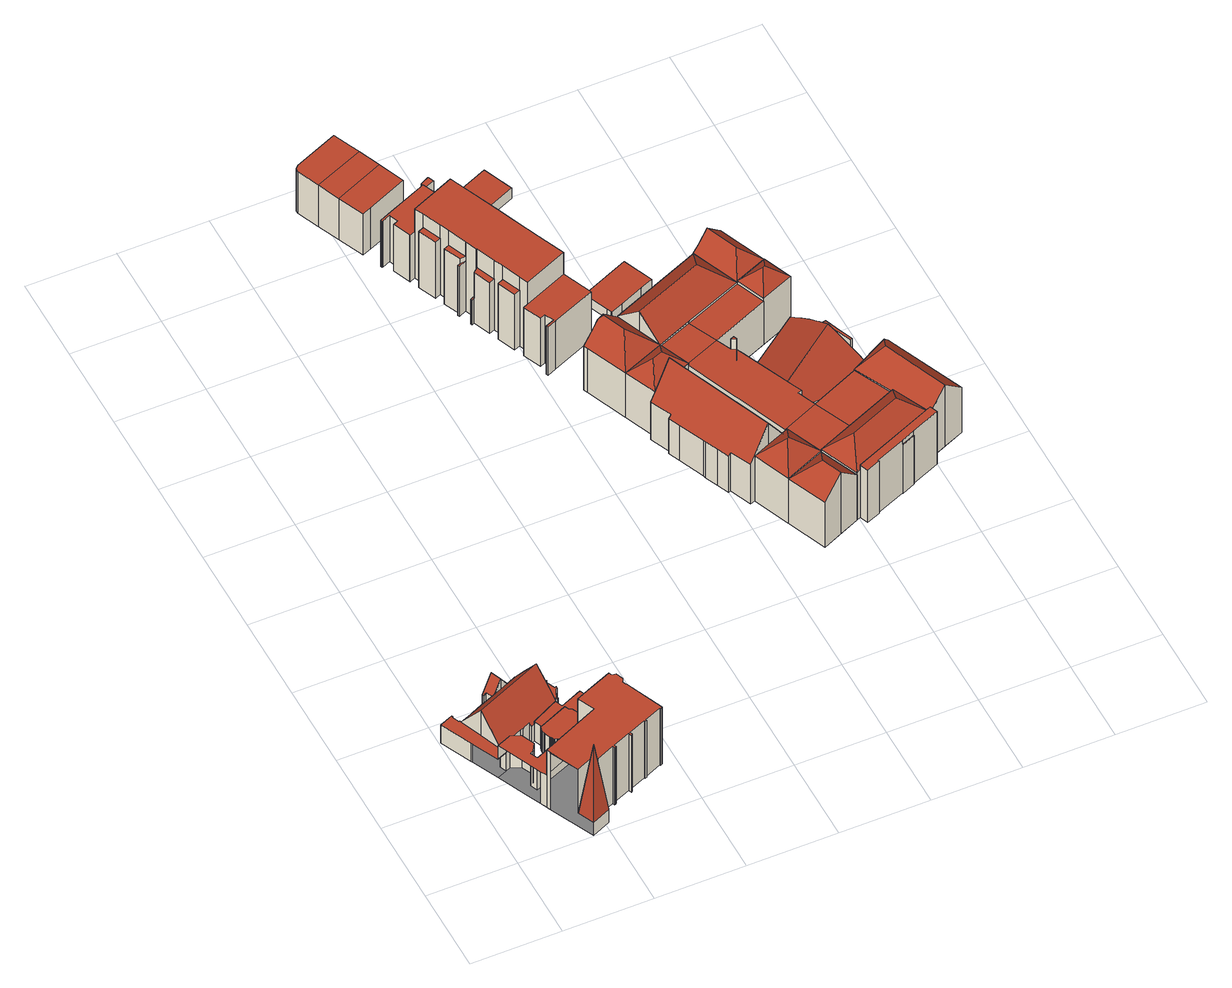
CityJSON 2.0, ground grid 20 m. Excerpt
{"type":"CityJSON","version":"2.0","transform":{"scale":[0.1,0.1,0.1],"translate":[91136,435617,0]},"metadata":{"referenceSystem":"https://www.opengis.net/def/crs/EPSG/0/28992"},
"CityObjects":{
"building1":{"type":"Building","attributes":{"TerrainHeight":3.26,"bron_tex":"UltraCAM-X 10cm juni 2008","voll_tex":"complete","bron_geo":"Lidar 15-30 punten - nov. 2008","status":"1"},"geometry":[{"type":"MultiSurface","lod":"2","boundaries":[[[0,1,2,3,4,5]],[[6,0,5,7,8,9]],[[10,11,12,13,14,15,16,17,18,19,20,21,22]],[[23,10,22,24,25,26,27,28,29,30,31,32,33]],[[34,35,36,37]],[[38,39,40,41]],[[42,43,44,45]],[[46,47,48,49]],[[23,50,51,52,53,54,55,56,57,58,59,60]],[[61,62,63,64,65,66,67,68,69,70,71,72]],[[73,74,75,76,77,78,79,80,81,82,83,84,85,86,87,88,89,90]],[[91,92,93,94,95,96,97,98,99,100,101,102,103,104,105,106,107,108,109,110,111,112,113,114,115,116,117,118,119,120,121,122,123,124,125,126,127,128,129,130,131,132,133,134,135,136,137,138,139,140,141,142,143,144,145,146,147,148,149,150,151,152,153,154,155,156,157,158,159,160]],[[73,90,118,117]],[[90,89,119,118]],[[89,88,120,119]],[[88,87,121,120]],[[87,86,122,121]],[[86,85,123,122]],[[85,84,124,123]],[[84,83,125,124]],[[83,82,126,125]],[[82,81,127,126]],[[81,80,128,127]],[[80,79,129,128]],[[79,78,130,129]],[[78,77,131,130]],[[77,76,132,131]],[[76,75,133,132]],[[75,74,134,133]],[[1,0,161,109]],[[5,162,163]],[[4,3,107,106]],[[3,2,108,107]],[[2,1,109,108]],[[0,6,110,161]],[[6,9,111,110]],[[9,8,112,111]],[[8,7,113,112]],[[164,5,163]],[[22,21,74,165]],[[21,20,135,134]],[[20,19,136,135]],[[18,17,148,147]],[[17,16,149,148]],[[16,15,150,149]],[[15,14,38,41]],[[14,13,154,153]],[[13,12,34,37]],[[12,11,158,157]],[[11,10,166,60]],[[23,33,98,97]],[[33,32,48,47]],[[32,31,102,101]],[[31,30,44,43]],[[30,29,106,105]],[[164,28,7]],[[29,162,4]],[[28,27,114,113]],[[27,26,115,114]],[[26,25,116,115]],[[25,24,117,116]],[[24,22,165,73]],[[10,23,166]],[[37,36,155,154]],[[36,35,156,155]],[[35,34,157,156]],[[41,40,151,150]],[[40,39,152,151]],[[39,38,153,152]],[[42,45,104,103]],[[45,44,105,104]],[[43,42,103,102]],[[46,49,100,99]],[[49,48,101,100]],[[47,46,99,98]],[[55,54,92,91]],[[54,53,93,92]],[[53,52,94,93]],[[52,51,95,94]],[[51,50,96,95]],[[50,23,97,96]],[[60,59,159,158]],[[57,56,167,168]],[[56,55,91,167]],[[169,170,62,61]],[[66,65,19,18]],[[65,64,137,136]],[[64,63,138,137]],[[63,62,139,138]],[[67,66,147,146]]],"semantics":{"surfaces":[{"type":"RoofSurface"},{"type":"GroundSurface"},{"type":"WallSurface"}],"values":[0,0,0,0,0,0,0,0,0,0,0,1,2,2,2,2,2,2,2,2,2,2,2,2,2,2,2,2,2,2,2,2,2,2,2,2,2,2,2,2,2,2,2,2,2,2,2,2,2,2,2,2,2,2,2,2,2,2,2,2,2,2,2,2,2,2,2,2,2,2,2,2,2,2,2,2,2,2,2,2,2,2,2,2,2,2,2,2,2,2]}}]},
"building2":{"type":"Building","attributes":{"TerrainHeight":3.19,"bron_tex":"UltraCAM-X 10cm juni 2008","voll_tex":"complete","bron_geo":"Lidar 15-30 punten - nov. 2008","status":"1"},"geometry":[{"type":"MultiSurface","lod":"2","boundaries":[[[171,172,173,174,175,176,177,178,179,180,181,182,183,184]],[[185,186,187,188,189,190,191,192,193,194,195,196,197,198,199,200,201,202,203,204,205,206,207,208,209,210,211,212,213,214,215,216]],[[217,218,219,220,221,222,223,224,225,226,227,228,229,230,231,232,233,234,235,236,237,238,239,240,241,242,243,244,245,246,247,248,249,250,251]],[[252,253,254]],[[255,252,254]],[[255,254,256]],[[257,256,254]],[[257,254,258]],[[258,254,253]],[[141,140,139,259,260,261,262,263,264,265,266,267,268,269,270,271,272,273,274,275,276,277,278,279,280,281,282,283,284,285,286,287,160,159,288,289,290,291,292,293,294,295,296,297,298,299,300,301,302,303,304,305,306,307,308,309,310,311,312,313,314,315,146,145,144,143,142]],[[253,252,282,281]],[[252,255,283,282]],[[255,256,284,283]],[[316,317,59,58]],[[171,184,317,316]],[[184,183,288,159]],[[183,182,289,288]],[[182,181,290,289]],[[181,180,291,290]],[[180,179,292,291]],[[179,178,293,292]],[[178,177,294,293]],[[177,176,249,248]],[[174,173,286,318]],[[213,212,175,174]],[[212,211,176,175]],[[211,210,250,249]],[[210,209,170,169]],[[209,208,319,139]],[[208,207,259,319]],[[207,206,260,259]],[[206,205,261,260]],[[205,204,262,261]],[[204,203,263,262]],[[203,202,264,263]],[[202,201,265,264]],[[201,200,266,265]],[[200,199,267,266]],[[199,198,268,267]],[[198,197,269,268]],[[197,196,270,269]],[[196,195,271,270]],[[195,194,272,271]],[[194,193,273,272]],[[193,192,274,273]],[[192,191,275,274]],[[191,190,276,275]],[[190,189,277,276]],[[189,188,278,277]],[[188,187,279,278]],[[187,186,280,279]],[[186,185,281,280]],[[185,216,258,253]],[[216,215,257,258]],[[215,214,320,321]],[[214,213,318,285]],[[228,227,311,310]],[[227,226,322,311]],[[226,225,312,322]],[[225,224,313,312]],[[224,223,314,313]],[[223,222,315,314]],[[222,221,146,315]],[[221,220,68,67]],[[220,219,69,68]],[[219,218,70,69]],[[218,217,71,70]],[[217,251,72,71]],[[251,250,61,72]],[[248,247,295,294]],[[247,246,296,295]],[[246,245,297,296]],[[245,244,323,297]],[[244,243,298,323]],[[243,242,299,298]],[[242,241,300,299]],[[241,240,324,300]],[[240,239,301,324]],[[239,238,325,301]],[[238,237,302,325]],[[237,236,303,302]],[[236,235,326,303]],[[235,234,304,326]],[[234,233,305,304]],[[233,232,306,305]],[[232,231,307,306]],[[231,230,308,307]],[[230,229,309,308]],[[229,228,310,309]]],"semantics":{"surfaces":[{"type":"RoofSurface"},{"type":"GroundSurface"},{"type":"WallSurface"}],"values":[0,0,0,0,0,0,0,0,0,1,2,2,2,2,2,2,2,2,2,2,2,2,2,2,2,2,2,2,2,2,2,2,2,2,2,2,2,2,2,2,2,2,2,2,2,2,2,2,2,2,2,2,2,2,2,2,2,2,2,2,2,2,2,2,2,2,2,2,2,2,2,2,2,2,2,2,2,2,2,2,2,2,2,2,2,2,2,2,2]}}]},
"building3":{"type":"Building","attributes":{"TerrainHeight":2.87,"bron_tex":"UltraCAM-X 10cm juni 2008","voll_tex":"complete","bron_geo":"Lidar 15-30 punten - nov. 2008","status":"1"},"geometry":[{"type":"MultiSurface","lod":"2","boundaries":[[[327,328,329,330,331,332,333,334]],[[335,336,337,338,339,340,341,342]],[[329,328,342,341]],[[328,327,335,342]],[[327,334,336,335]],[[333,332,338,337]],[[331,330,340,339]],[[330,329,341,340]]],"semantics":{"surfaces":[{"type":"RoofSurface"},{"type":"GroundSurface"},{"type":"WallSurface"}],"values":[0,1,2,2,2,2,2,2]}}]},
"building4":{"type":"Building","attributes":{"TerrainHeight":2.83,"bron_tex":"UltraCAM-X 10cm juni 2008","voll_tex":"complete","bron_geo":"Lidar 15-30 punten - nov. 2008","status":"1"},"geometry":[{"type":"MultiSurface","lod":"2","boundaries":[[[332,331,343,344]],[[339,338,345,346]],[[332,344,345,338]],[[343,331,339,346]]],"semantics":{"surfaces":[{"type":"RoofSurface"},{"type":"GroundSurface"},{"type":"WallSurface"}],"values":[0,1,2,2]}}]},
"building5":{"type":"Building","attributes":{"TerrainHeight":2.82,"bron_tex":"UltraCAM-X 10cm juni 2008","voll_tex":"complete","bron_geo":"Lidar 15-30 punten - nov. 2008","status":"1"},"geometry":[{"type":"MultiSurface","lod":"2","boundaries":[[[344,343,347,348,349]],[[346,345,350,351,352]],[[344,349,350,345]],[[349,348,351,350]],[[348,347,352,351]],[[347,343,346,352]]],"semantics":{"surfaces":[{"type":"RoofSurface"},{"type":"GroundSurface"},{"type":"WallSurface"}],"values":[0,1,2,2,2,2]}}]},
"building6":{"type":"Building","attributes":{"TerrainHeight":2.91,"bron_tex":"UltraCAM-X 10cm juni 2008","voll_tex":"complete","bron_geo":"Lidar 15-30 punten - nov. 2008","status":"1"},"geometry":[{"type":"MultiSurface","lod":"2","boundaries":[[[353,354,355,356,357]],[[358,359,360,361]],[[362,363,364,365]],[[366,367,368,369]],[[370,371,372,373]],[[374,375,376,377,378]],[[379,380,381,382,383,384,385,386,387,388,389,390,391,392,393,394,395,396]],[[397,398,399,400,401,402,403,404,405,406,407,408,409]],[[410,411,412,413,414,415,416,417,418,419,420,421,422]],[[423,424,425,426,427,428,429,430,431,432,433,434,435,436,437,438,439,440,441,442,443,444,445,446,447,448,449,450,451,452,453,454,455,456,457,458,459,460,461,462,463,464,465,466,467,468,469,470,471,472,473,474]],[[353,357,441,440]],[[356,355,438,437]],[[355,354,439,438]],[[354,353,440,439]],[[358,361,453,452]],[[360,359,451,450]],[[359,358,452,451]],[[362,365,455,454]],[[364,363,361,360]],[[363,362,454,453]],[[366,369,373,372]],[[368,367,443,442]],[[367,366,444,443]],[[370,373,447,446]],[[372,371,445,444]],[[371,370,446,445]],[[374,378,460,459]],[[377,376,457,456]],[[376,375,458,457]],[[375,374,459,458]],[[379,396,410,422]],[[396,395,473,475]],[[395,394,474,473]],[[394,393,423,474]],[[393,392,424,423]],[[392,391,476,424]],[[391,390,398,397]],[[390,389,437,436]],[[389,388,357,356]],[[388,387,442,441]],[[387,386,369,368]],[[386,385,448,447]],[[385,384,449,448]],[[384,383,450,449]],[[383,382,365,364]],[[382,381,456,455]],[[381,380,378,377]],[[380,379,461,460]],[[399,398,436,435]],[[397,409,425,476]],[[409,408,426,425]],[[408,407,427,426]],[[407,406,428,427]],[[406,405,429,428]],[[405,404,430,429]],[[404,403,431,430]],[[403,402,432,431]],[[402,401,433,432]],[[401,400,434,433]],[[400,399,435,434]],[[414,413,470,469]],[[413,412,471,470]],[[412,411,472,471]],[[411,410,475,472]],[[422,421,462,461]],[[421,420,463,462]],[[420,419,464,463]],[[419,418,465,464]],[[418,417,466,465]],[[417,416,467,466]],[[416,415,468,467]],[[415,414,469,468]]],"semantics":{"surfaces":[{"type":"RoofSurface"},{"type":"GroundSurface"},{"type":"WallSurface"}],"values":[0,0,0,0,0,0,0,0,0,1,2,2,2,2,2,2,2,2,2,2,2,2,2,2,2,2,2,2,2,2,2,2,2,2,2,2,2,2,2,2,2,2,2,2,2,2,2,2,2,2,2,2,2,2,2,2,2,2,2,2,2,2,2,2,2,2,2,2,2,2,2,2]}}]},
"building7":{"type":"Building","attributes":{"TerrainHeight":2.5,"bron_tex":"UltraCAM-X 10cm juni 2008","voll_tex":"complete","bron_geo":"Lidar 15-30 punten - nov. 2008","status":"1"},"geometry":[{"type":"MultiSurface","lod":"2","boundaries":[[[477,478,479,480,481]],[[482,483,484,485,486]],[[477,481,483,482]],[[481,480,484,483]],[[480,479,485,484]],[[479,478,486,485]],[[478,477,482,486]]],"semantics":{"surfaces":[{"type":"RoofSurface"},{"type":"GroundSurface"},{"type":"WallSurface"}],"values":[0,1,2,2,2,2,2]}}]},
"building8":{"type":"Building","attributes":{"TerrainHeight":3.06,"bron_tex":"UltraCAM-X 10cm juni 2008","voll_tex":"complete","bron_geo":"Lidar 15-30 punten - nov. 2008","status":"1"},"geometry":[{"type":"MultiSurface","lod":"2","boundaries":[[[487,488,489,490,491,492,493]],[[494,495,496,497,498,499,500]],[[487,493,500,499]],[[493,492,494,500]],[[492,491,495,494]],[[491,490,496,495]],[[490,489,497,496]],[[489,488,498,497]],[[488,487,499,498]]],"semantics":{"surfaces":[{"type":"RoofSurface"},{"type":"GroundSurface"},{"type":"WallSurface"}],"values":[0,1,2,2,2,2,2,2,2]}}]},
"building9":{"type":"Building","attributes":{"TerrainHeight":3.16,"bron_tex":"UltraCAM-X 10cm juni 2008","voll_tex":"complete","bron_geo":"Lidar 15-30 punten - nov. 2008","status":"1"},"geometry":[{"type":"MultiSurface","lod":"2","boundaries":[[[501,502,503,504,505,506,507,508]],[[509,510,511,512,513,514,515,516]],[[501,508,511,510]],[[508,507,512,511]],[[507,506,513,512]],[[506,505,514,513]],[[505,504,515,514]],[[504,503,516,515]],[[503,502,509,516]],[[502,501,510,509]]],"semantics":{"surfaces":[{"type":"RoofSurface"},{"type":"GroundSurface"},{"type":"WallSurface"}],"values":[0,1,2,2,2,2,2,2,2,2]}}]},
"building10":{"type":"Building","attributes":{"TerrainHeight":2.68,"bron_tex":"UltraCAM-X 10cm juni 2008","voll_tex":"complete","bron_geo":"Lidar 15-30 punten - nov. 2008","status":"1"},"geometry":[{"type":"MultiSurface","lod":"2","boundaries":[[[517,518,519,520,521,522,523,524,525,526,527,528,529]],[[518,530,531,532,533,534,535,536,537,538,539,540,541,542,519]],[[543,544,545,546]],[[547,548,549,550,551,552,553,554,555,556,557]],[[549,558,559,560]],[[548,561,558,549]],[[562,547,557,563]],[[563,557,564,565]],[[566,567,568,569,570,571]],[[572,573,574]],[[575,576,577,578,579]],[[574,580,581,582,572]],[[582,583,573,572]],[[584,585,586,587,588]],[[587,589,588]],[[590,591,592,593,594,595,596,597,598,599,600,601,602,603]],[[584,588,589,604,605]],[[606,607,608]],[[609,610,611,612,613,614]],[[606,608,615,583]],[[615,616,583]],[[617,618,619,620]],[[607,616,615,608]],[[621,622,623,624,625]],[[626,627,618,617]],[[628,629,606,576,575,630,631,632]],[[633,621,625]],[[633,625,624,634]],[[635,636,637,638,639,640,641,642]],[[624,623,634]],[[643,644,645,610,609]],[[646,647,648,649]],[[643,609,614]],[[626,617,620]],[[602,601,650,651]],[[652,653,654,655]],[[606,577,576]],[[656,657,654,653]],[[652,656,653]],[[630,575,579]],[[654,657,655]],[[658,659,660,661]],[[662,658,661]],[[662,661,660,663]],[[660,659,663]],[[664,665,666,667,668,669,670,671,672,673,674,675,676,677,678,679,680,681,682,683,684,685,686,687,688,689,690,691,692,693,694,695,696,697,698,699,700,701,702,703,704,705,706,707,708,709,710,711,712,713,714,715,716,717,718,719,720,721,722,723,724,725,726,727,728,729,730,731,732,733,734,735,736,737,738,739]],[[517,529,677,676]],[[529,528,678,677]],[[528,527,679,678]],[[527,526,680,679]],[[526,525,681,680]],[[525,524,682,681]],[[524,523,683,682]],[[523,522,684,683]],[[522,521,685,684]],[[521,520,686,685]],[[740,519,741]],[[519,742,741]],[[542,541,692,691]],[[541,540,693,692]],[[540,539,694,693]],[[539,538,695,694]],[[538,537,696,695]],[[537,536,697,696]],[[536,535,698,697]],[[535,534,699,698]],[[534,533,700,699]],[[533,532,701,700]],[[532,531,702,701]],[[531,530,743,744]],[[543,546,673,672]],[[546,545,674,673]],[[545,544,675,674]],[[544,543,556,555]],[[557,556,672,671]],[[555,554,676,675]],[[554,745,518,517]],[[745,553,530,518]],[[553,552,746,743]],[[552,551,747,746]],[[551,550,748,747]],[[550,549,707,706]],[[548,749,651,750]],[[549,560,751,707]],[[752,548,750,650]],[[564,557,671,753]],[[566,571,687,686]],[[571,570,688,687]],[[570,569,689,688]],[[569,568,690,689]],[[568,567,691,690]],[[740,566,520]],[[567,742,542]],[[574,573,754,755]],[[579,578,756,664]],[[578,577,757,756]],[[581,580,665,756]],[[580,574,755,665]],[[582,581,756,758]],[[573,759,563,565]],[[759,583,562,563]],[[583,582,758,757]],[[586,585,666,755]],[[585,584,667,666]],[[587,586,755,754]],[[590,603,734,733]],[[760,602,761]],[[601,600,652,762]],[[600,599,724,723]],[[599,598,725,724]],[[598,597,726,725]],[[597,596,727,726]],[[596,595,728,727]],[[595,594,729,728]],[[594,593,730,729]],[[593,592,731,730]],[[592,591,732,731]],[[591,590,733,732]],[[584,605,668,667]],[[605,604,669,668]],[[604,589,763,669]],[[607,606,764,734]],[[614,613,709,708]],[[613,612,710,709]],[[612,611,711,710]],[[611,610,765,711]],[[583,577,606]],[[583,766,547,562]],[[766,616,749,547]],[[620,619,767,768]],[[619,618,769,767]],[[616,770,651]],[[760,607,603]],[[622,621,767,721]],[[618,627,722,769]],[[627,626,771,722]],[[628,632,737,736]],[[632,631,738,737]],[[631,630,739,738]],[[606,629,735,764]],[[629,628,736,735]],[[621,633,768,767]],[[772,634,559,558]],[[633,772,558,561]],[[635,642,623,622]],[[642,641,713,712]],[[641,640,714,713]],[[640,639,646,649]],[[639,638,718,717]],[[638,637,719,718]],[[637,636,720,719]],[[636,635,721,720]],[[634,623,645,644]],[[610,645,712,765]],[[644,643,560,559]],[[649,648,715,714]],[[648,647,716,715]],[[647,646,717,716]],[[643,614,708,751]],[[602,770,761]],[[773,601,762]],[[773,655,650]],[[657,656,626,620]],[[656,652,723,771]],[[630,579,664,739]],[[655,657,561,752]],[[659,658,753,670]],[[658,662,565,564]],[[662,663,589,587]],[[663,659,670,763]]],"semantics":{"surfaces":[{"type":"RoofSurface"},{"type":"GroundSurface"},{"type":"WallSurface"}],"values":[0,0,0,0,0,0,0,0,0,0,0,0,0,0,0,0,0,0,0,0,0,0,0,0,0,0,0,0,0,0,0,0,0,0,0,0,0,0,0,0,0,0,0,0,0,1,2,2,2,2,2,2,2,2,2,2,2,2,2,2,2,2,2,2,2,2,2,2,2,2,2,2,2,2,2,2,2,2,2,2,2,2,2,2,2,2,2,2,2,2,2,2,2,2,2,2,2,2,2,2,2,2,2,2,2,2,2,2,2,2,2,2,2,2,2,2,2,2,2,2,2,2,2,2,2,2,2,2,2,2,2,2,2,2,2,2,2,2,2,2,2,2,2,2,2,2,2,2,2,2,2,2,2,2,2,2,2,2,2,2,2,2,2,2,2,2,2,2,2,2]}}]}
},
"vertices":[
[141,411,82],[117,401,39],[119,397,39],[123,398,46],[131,379,46],[151,388,82],[166,422,39],[172,396,46],[163,416,47],[167,417,39],[63,293,125],[81,246,55],[108,257,55],[115,260,56],[137,270,56],[144,272,55],[161,280,56],[164,275,49],[171,278,48],[231,308,54],[233,309,54],[225,329,84],[213,357,125],[43,343,52],[199,389,78],[191,409,47],[187,407,48],[189,403,54],[172,396,54],[131,379,53],[104,369,52],[100,367,52],[74,355,53],[70,354,52],[108,257,25],[109,252,25],[116,255,25],[115,260,25],[137,270,23],[140,266,23],[145,268,23],[144,272,23],[99,371,42],[100,367,42],[104,369,42],[103,373,42],[68,358,42],[70,354,42],[74,355,42],[72,360,42],[42,347,52],[40,346,52],[33,362,52],[35,363,52],[34,366,52],[4,353,52],[36,283,52],[37,281,52],[65,222,52],[87,231,52],[81,246,52],[267,222,57],[315,242,57],[286,312,57],[238,292,57],[231,308,57],[171,278,57],[179,258,57],[240,284,57],[244,275,57],[250,272,57],[258,256,57],[255,248,57],[199,389,29],[225,329,29],[245,338,29],[248,334,29],[251,337,29],[248,340,29],[257,361,29],[261,361,29],[261,366,29],[257,365,29],[248,386,29],[251,389,29],[248,392,29],[245,389,29],[224,397,29],[224,402,29],[220,402,29],[220,398,29],[4,353,0],[34,366,0],[35,363,0],[33,362,0],[40,346,0],[42,347,0],[43,343,0],[70,354,0],[68,358,0],[72,360,0],[74,355,0],[100,367,0],[99,371,0],[103,373,0],[104,369,0],[131,379,0],[123,398,0],[119,397,0],[117,401,0],[166,422,0],[167,417,0],[163,416,0],[172,396,0],[189,403,0],[187,407,0],[191,409,0],[199,389,0],[220,398,0],[220,402,0],[224,402,0],[224,397,0],[245,389,0],[248,392,0],[251,389,0],[248,386,0],[257,365,0],[261,366,0],[261,361,0],[257,361,0],[248,340,0],[251,337,0],[248,334,0],[245,338,0],[225,329,0],[233,309,0],[231,308,0],[238,292,0],[286,312,0],[315,242,0],[267,222,0],[255,248,0],[258,256,0],[250,272,0],[244,275,0],[240,284,0],[179,258,0],[171,278,0],[164,275,0],[161,280,0],[144,272,0],[145,268,0],[140,266,0],[137,270,0],[115,260,0],[116,255,0],[109,252,0],[108,257,0],[81,246,0],[87,231,0],[65,222,0],[141,411,0],[135,381,53],[151,388,53],[168,395,53],[213,357,29],[63,293,52],[36,283,0],[37,281,0],[267,222,163],[315,242,163],
[65,222,92],[94,158,92],[110,123,92],[116,110,92],[247,168,92],[230,206,92],[207,195,92],[120,159,92],[113,175,92],[121,179,92],[131,197,92],[118,226,92],[97,235,92],[87,231,92],[197,45,164],[237,63,164],[238,57,164],[241,57,164],[243,59,164],[241,64,164],[280,80,164],[283,72,164],[286,76,164],[284,81,164],[322,97,164],[323,95,164],[327,96,164],[326,98,164],[364,114,164],[365,112,164],[369,115,164],[333,201,164],[332,201,164],[329,208,164],[333,217,164],[327,233,164],[318,235,164],[317,237,164],[315,242,164],[267,222,164],[230,206,164],[247,168,164],[116,110,164],[120,101,164],[150,37,164],[193,55,164],[258,256,61],[250,272,61],[244,275,61],[240,284,61],[179,258,61],[174,257,61],[173,255,61],[173,252,61],[172,250,61],[172,248,61],[172,247,61],[172,245,61],[172,242,61],[173,240,61],[173,237,61],[174,235,61],[178,225,61],[179,222,61],[180,222,61],[181,220,61],[182,218,61],[183,217,61],[184,216,61],[185,216,61],[186,215,61],[189,213,61],[191,212,61],[192,212,61],[193,211,61],[196,211,61],[200,212,61],[207,195,61],[230,206,61],[267,222,61],[255,248,61],[202,33,38],[197,45,38],[179,29,230],[208,20,38],[166,2,38],[150,37,38],[193,55,38],[318,235,0],[327,233,0],[333,217,0],[329,208,0],[332,201,0],[333,201,0],[369,115,0],[365,112,0],[364,114,0],[326,98,0],[327,96,0],[323,95,0],[322,97,0],[284,81,0],[286,76,0],[283,72,0],[280,80,0],[241,64,0],[243,59,0],[241,57,0],[238,57,0],[237,63,0],[197,45,0],[202,33,0],[208,20,0],[166,2,0],[120,101,0],[110,123,0],[94,158,0],[97,235,0],[118,226,0],[131,197,0],[121,179,0],[113,175,0],[120,159,0],[207,195,0],[200,212,0],[196,211,0],[193,211,0],[191,212,0],[189,213,0],[186,215,0],[184,216,0],[182,218,0],[181,220,0],[179,222,0],[178,225,0],[174,235,0],[173,237,0],[173,240,0],[172,242,0],[172,245,0],[172,247,0],[172,250,0],[173,252,0],[173,255,0],[174,257,0],[65,222,53],[87,231,53],[116,110,0],[317,237,0],[120,101,163],[150,37,163],[172,248,0],[192,212,0],[185,216,0],[183,217,0],[180,222,0],
[373,1759,119],[367,1753,119],[365,1750,119],[366,1742,119],[386,1694,119],[497,1740,119],[488,1761,119],[471,1800,119],[373,1759,0],[471,1800,0],[488,1761,0],[497,1740,0],[386,1694,0],[366,1742,0],[365,1750,0],[367,1753,0],
[407,1645,119],[517,1691,119],[517,1691,0],[407,1645,0],
[432,1587,119],[452,1595,119],[541,1633,119],[541,1633,0],[452,1595,0],[432,1587,0],
[572,1272,160],[573,1270,160],[589,1231,160],[602,1236,160],[585,1277,160],[528,1362,145],[530,1358,145],[547,1366,145],[534,1364,145],[518,1402,158],[534,1364,158],[547,1366,158],[530,1407,158],[548,1330,146],[564,1292,146],[576,1297,146],[559,1339,146],[541,1331,71],[543,1327,71],[548,1330,71],[559,1339,71],[492,1463,161],[509,1424,161],[509,1422,161],[522,1427,161],[505,1468,161],[496,1488,200],[505,1468,200],[522,1427,200],[530,1407,200],[547,1366,200],[548,1365,200],[558,1340,200],[559,1339,200],[576,1297,200],[585,1277,200],[602,1236,200],[610,1216,200],[707,1257,200],[682,1316,200],[657,1376,200],[643,1410,200],[618,1470,200],[593,1529,200],[707,1257,138],[610,1216,138],[598,1211,138],[599,1209,138],[615,1170,138],[627,1175,138],[636,1155,138],[618,1148,138],[616,1147,138],[618,1142,138],[639,1151,138],[735,1191,138],[708,1255,138],[593,1529,133],[592,1531,133],[565,1594,133],[470,1554,133],[449,1545,133],[451,1541,133],[453,1542,133],[471,1549,133],[479,1529,133],[467,1524,133],[483,1485,133],[484,1483,133],[496,1488,133],[657,1376,0],[682,1316,0],[708,1255,0],[735,1191,0],[639,1151,0],[618,1142,0],[616,1147,0],[618,1148,0],[636,1155,0],[627,1175,0],[615,1170,0],[599,1209,0],[598,1211,0],[610,1216,0],[602,1236,0],[589,1231,0],[573,1270,0],[572,1272,0],[585,1277,0],[576,1297,0],[564,1292,0],[548,1330,0],[543,1327,0],[541,1331,0],[559,1339,0],[558,1340,0],[548,1365,0],[547,1366,0],[530,1358,0],[528,1362,0],[534,1364,0],[518,1402,0],[530,1407,0],[522,1427,0],[509,1422,0],[509,1424,0],[492,1463,0],[505,1468,0],[496,1488,0],[484,1483,0],[483,1485,0],[467,1524,0],[479,1529,0],[471,1549,0],[453,1542,0],[451,1541,0],[449,1545,0],[470,1554,0],[565,1594,0],[592,1531,0],[618,1470,0],[643,1410,0],[593,1529,0],[707,1257,0],
[599,1673,43],[604,1661,43],[624,1669,43],[619,1682,43],[618,1682,43],[599,1673,0],[618,1682,0],[619,1682,0],[624,1669,0],[604,1661,0],
[624,1618,29],[652,1552,29],[759,1597,29],[749,1621,29],[740,1643,29],[731,1664,29],[629,1621,29],[731,1664,0],[740,1643,0],[749,1621,0],[759,1597,0],[652,1552,0],[624,1618,0],[629,1621,0],
[765,1282,28],[788,1228,28],[792,1218,28],[793,1216,28],[820,1227,28],[872,1249,28],[900,1261,28],[872,1327,28],[788,1228,0],[765,1282,0],[872,1327,0],[900,1261,0],[872,1249,0],[820,1227,0],[793,1216,0],[792,1218,0],
[936,927,37],[973,842,72],[1141,967,72],[1136,980,67],[1132,988,64],[1129,995,60],[1125,1003,57],[1121,1010,54],[1116,1018,50],[1112,1025,47],[1107,1032,43],[1102,1039,40],[1097,1046,37],[989,805,57],[1036,812,48],[1183,838,22],[1183,844,24],[1182,851,26],[1181,858,28],[1180,864,31],[1178,871,33],[1177,877,36],[1175,884,38],[1173,890,41],[1171,896,43],[1164,913,50],[920,947,153],[930,941,153],[931,943,153],[928,950,153],[826,947,124],[923,708,124],[1005,744,124],[1001,753,124],[988,784,124],[997,788,124],[989,805,124],[936,927,124],[930,941,124],[920,947,124],[905,980,124],[1044,656,124],[1154,703,124],[1113,791,124],[958,620,124],[799,1013,124],[876,1044,124],[1033,1033,124],[1007,1097,124],[1136,980,68],[1164,913,68],[1169,916,68],[1158,941,68],[1152,956,68],[1142,981,68],[934,1129,184],[1007,1097,129],[963,1204,128],[714,1090,178],[734,1040,178],[799,1013,128],[757,1117,128],[717,1100,171],[950,1198,128],[757,1117,130],[778,1065,184],[799,1013,129],[1000,1219,169],[975,1208,143],[963,1204,130],[1007,1097,130],[1029,1148,169],[1080,1127,131],[725,902,108],[745,853,109],[740,852,101],[751,826,102],[775,769,103],[777,763,103],[789,734,104],[800,708,104],[805,710,112],[826,662,114],[836,666,131],[873,682,191],[775,923,191],[735,906,125],[1036,1234,131],[1027,1230,140],[706,975,129],[735,906,129],[756,955,166],[1175,778,177],[1235,635,177],[1280,654,129],[1205,831,129],[1204,831,130],[1195,827,140],[778,964,166],[827,944,129],[932,559,176],[951,514,176],[994,533,130],[958,620,129],[994,533,136],[1003,537,136],[1193,617,136],[1132,642,181],[1017,594,181],[870,583,129],[907,495,129],[664,1077,127],[668,1067,127],[701,1093,168],[692,1089,157],[669,1079,133],[958,620,136],[1154,703,136],[1003,537,151],[1010,518,151],[1041,530,151],[1040,532,151],[1106,560,151],[1136,573,151],[1200,600,151],[1193,617,151],[1113,791,126],[1154,703,129],[1193,617,132],[1106,560,140],[1106,558,140],[1136,571,140],[1136,573,140],[925,703,106],[827,944,106],[836,666,130],[896,642,175],[899,644,175],[925,703,130],[870,583,130],[958,620,131],[1033,1033,132],[1106,1063,132],[1059,1081,167],[1054,1079,167],[1007,1097,132],[1080,1127,132],[717,1100,0],[950,1198,0],[975,1208,0],[1000,1219,0],[1027,1230,0],[1036,1234,0],[1106,1063,0],[905,980,0],[920,947,0],[928,950,0],[931,943,0],[930,941,0],[936,927,0],[1097,1046,0],[1102,1039,0],[1107,1032,0],[1112,1025,0],[1116,1018,0],[1121,1010,0],[1125,1003,0],[1129,995,0],[1132,988,0],[1136,980,0],[1142,981,0],[1152,956,0],[1158,941,0],[1169,916,0],[1164,913,0],[1171,896,0],[1173,890,0],[1175,884,0],[1177,877,0],[1178,871,0],[1180,864,0],[1181,858,0],[1182,851,0],[1183,844,0],[1183,838,0],[1036,812,0],[989,805,0],[997,788,0],[988,784,0],[1001,753,0],[1005,744,0],[1195,827,0],[1204,831,0],[1205,831,0],[1280,654,0],[1193,617,0],[1200,600,0],[1136,573,0],[1136,571,0],[1106,558,0],[1106,560,0],[1040,532,0],[1041,530,0],[1010,518,0],[1003,537,0],[907,495,0],[836,666,0],[826,662,0],[805,710,0],[800,708,0],[789,734,0],[777,763,0],[775,769,0],[751,826,0],[740,852,0],[745,853,0],[725,902,0],[735,906,0],[668,1067,0],[664,1077,0],[669,1079,0],[692,1089,0],[701,1093,0],[1137,978,68],[1141,967,68],[1146,956,68],[989,805,32],[1036,812,32],[973,842,124],[997,788,32],[988,784,32],[1001,753,32],[827,944,124],[923,708,106],[1113,791,0],[925,703,124],[1033,1033,0],[1007,1097,0],[963,1204,0],[757,1117,0],[799,1013,0],[778,1065,0],[876,1044,129],[738,907,129],[775,923,129],[873,682,130],[1080,1127,0],[706,975,0],[1235,635,0],[826,947,129],[994,533,0],[958,620,0],[951,514,0],[813,939,129],[870,583,0],[1044,656,136],[910,697,130]
]}
